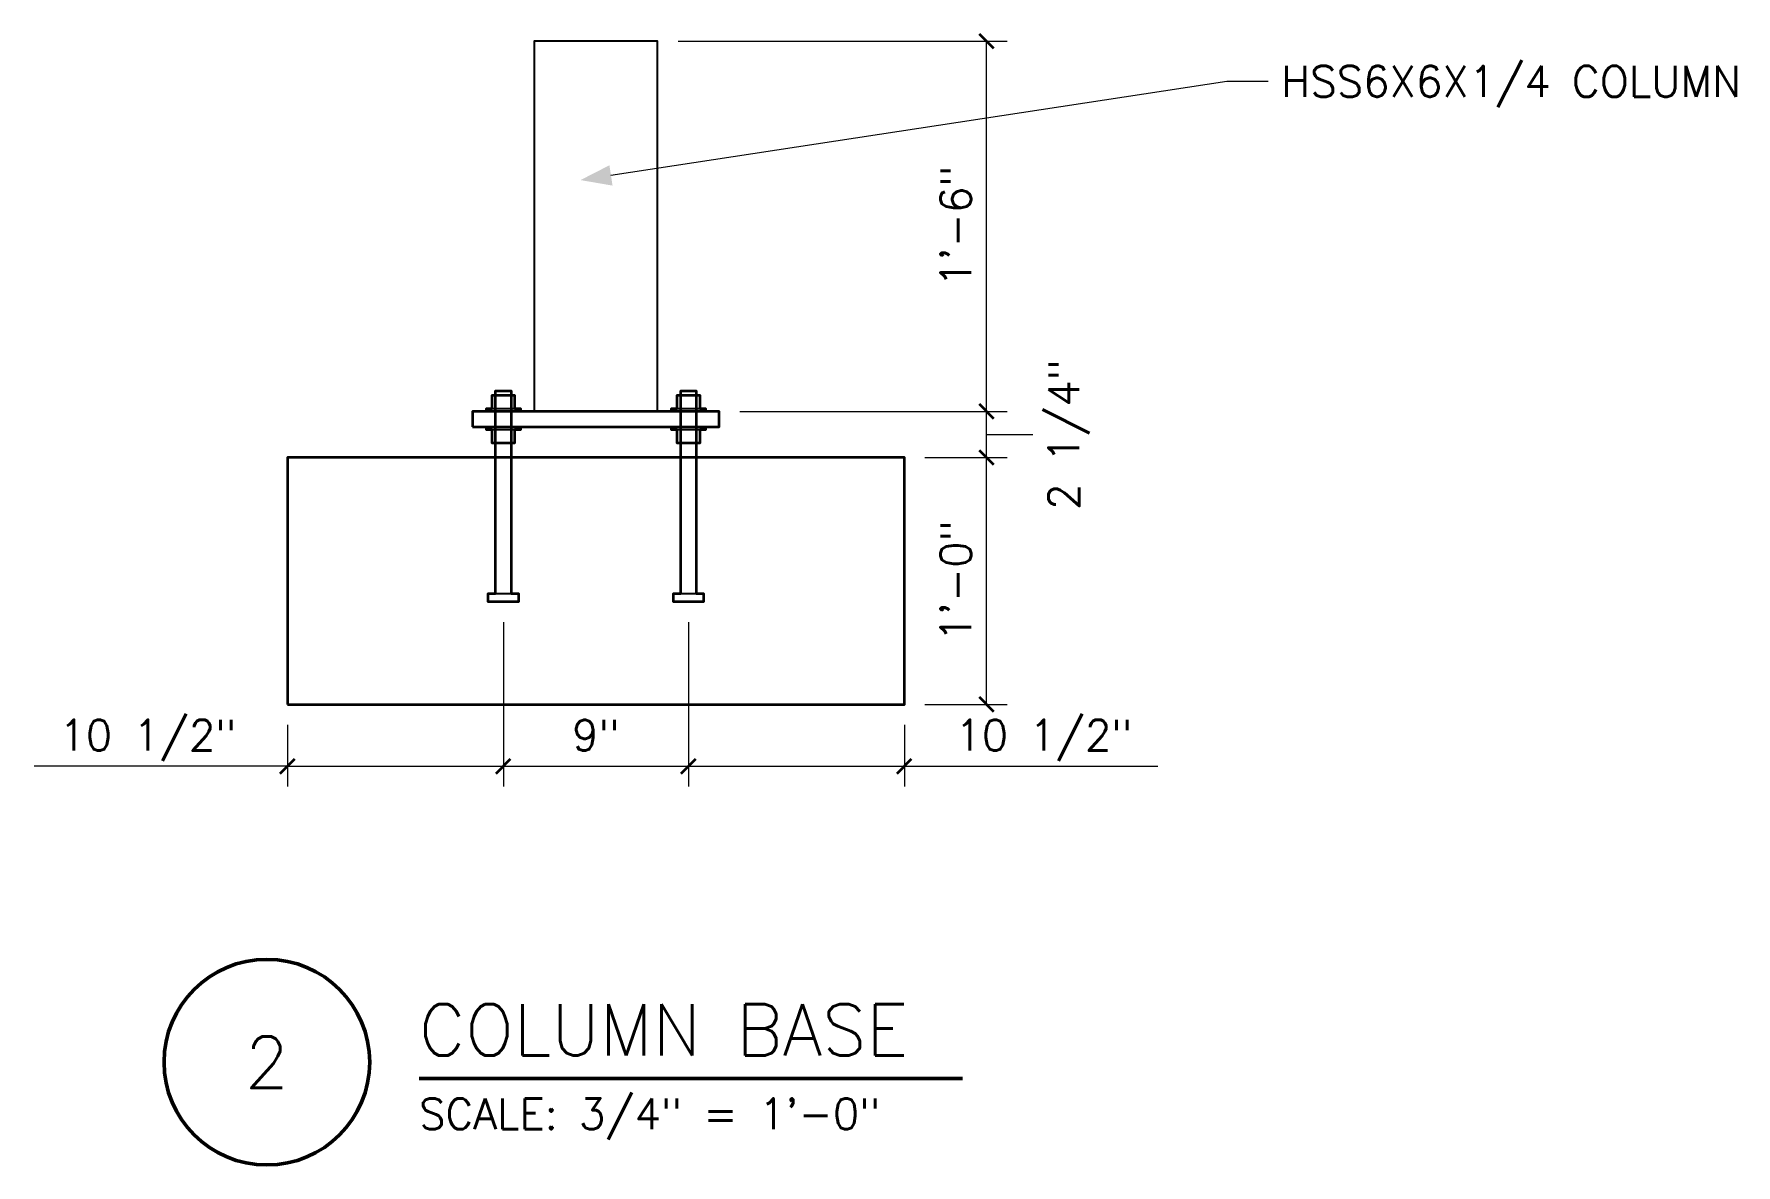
# Model space of a CAD drawing. Header units: inches. Extents: x -27.3 to 55.4, y -34.4 to 20.6.
import ezdxf
from ezdxf.enums import TextEntityAlignment as Align

# ---------------------------------------------------------------- set-up
doc = ezdxf.new("R2010")
doc.units = ezdxf.units.IN
doc.header["$MEASUREMENT"] = 0
for name, color, linetype, lineweight in [('S-ANNO-DIMS', 7, 'CONTINUOUS', 13), ('S-ANNO-NOTE', 7, 'CONTINUOUS', 18), ('S-ANNO-TTLB', 7, 'CONTINUOUS', 50), ('S-DETL-BYND', 7, 'CONTINUOUS', 25), ('S-DETL-CUT', 7, 'CONTINUOUS', 50), ('S-DETL-STL', 7, 'CONTINUOUS', 35)]:
    doc.layers.add(name, color=color, linetype=linetype, lineweight=lineweight)
doc.styles.add('KERF', font='romans.shx')

msp = doc.modelspace()

# ---------------------------------------------------------------- hatches: boundary and pattern name
at = {"layer": 'S-ANNO-NOTE', "lineweight": 50}
msp.add_hatch(color=256, dxfattribs=at).paths.add_polyline_path([(-0.75, 13.5), (0.808291, 13.232175), (0.657327, 14.220714)])

# ---------------------------------------------------------------- linework, layer by layer
at = {"layer": 'S-ANNO-DIMS', "lineweight": 13}
for points in [[(4, 20.25), (20, 20.25)], [(19, 2.25), (19, 20.25)], [(7, 2.25), (20, 2.25)], [(7, 2.25), (20, 2.25)], [(19, 0), (19, 2.25)], [(19, 1.125), (21.25, 1.125)], [(16, 0), (20, 0)], [(16, 0), (20, 0)], [(19, -12), (19, 0)], [(-4.5, -8), (-4.5, -16)], [(-4.5, -8), (-4.5, -16)], [(4.5, -8), (4.5, -16)], [(4.5, -8), (4.5, -16)], [(16, -12), (20, -12)], [(-15, -13), (-15, -16)], [(15, -13), (15, -16)], [(-15, -15), (-27.321429, -15)], [(-15, -15), (-4.5, -15)], [(-4.5, -15), (4.5, -15)], [(4.5, -15), (15, -15)], [(15, -15), (27.321429, -15)]]:
    msp.add_lwpolyline(points, dxfattribs=at)
at = {"layer": 'S-ANNO-NOTE', "lineweight": 18}
msp.add_lwpolyline([(32.681429, 18.3), (30.681429, 18.3), (0.732809, 13.726445)], dxfattribs=at)
at = {"layer": 'S-ANNO-TTLB', "lineweight": 50}
msp.add_lwpolyline([(-21, -29.4, 1), (-11, -29.4, 1)], format="xyb", close=True, dxfattribs=at)
msp.add_lwpolyline([(-8.6, -30.2), (17.828571, -30.2)], dxfattribs=at)
at = {"layer": 'S-DETL-BYND', "lineweight": 25}
msp.add_lwpolyline([(-3, 2.25), (3, 2.25), (3, 20.25), (-3, 20.25)], close=True, dxfattribs=at)
for points in [[(-2.7675, 20.25), (-3, 20.25), (-3, 2.25), (-2.7675, 2.25)], [(-2.7675, 20.25), (-3, 20.25), (-3, 2.25), (-2.7675, 2.25)], [(2.7675, 2.25), (3, 2.25), (3, 20.25), (2.7675, 20.25)], [(2.7675, 2.25), (3, 2.25), (3, 20.25), (2.7675, 20.25)], [(-3.9375, 2.375), (-5.0625, 2.375)], [(-3.9375, 2.375), (-5.0625, 2.375)], [(5.0625, 2.375), (3.9375, 2.375)], [(5.0625, 2.375), (3.9375, 2.375)], [(-5.0625, 1.375), (-3.9375, 1.375)], [(-5.0625, 1.375), (-3.9375, 1.375)], [(3.9375, 1.375), (5.0625, 1.375)], [(3.9375, 1.375), (5.0625, 1.375)], [(-4.125, -6.625), (-4.875, -6.625)], [(-4.125, -6.625), (-4.875, -6.625)], [(4.875, -6.625), (4.125, -6.625)], [(4.875, -6.625), (4.125, -6.625)]]:
    msp.add_lwpolyline(points, dxfattribs=at)
at = {"layer": 'S-DETL-CUT', "lineweight": 35}
for points in [[(19.353553, 19.896447), (18.646447, 20.603553)], [(19.353553, 1.896447), (18.646447, 2.603553)], [(19.353553, 1.896447), (18.646447, 2.603553)], [(19.353553, -0.353553), (18.646447, 0.353553)], [(19.353553, -0.353553), (18.646447, 0.353553)], [(19.353553, -12.353553), (18.646447, -11.646447)], [(-15.353553, -15.353553), (-14.646447, -14.646447)], [(-4.853553, -15.353553), (-4.146447, -14.646447)], [(-4.853553, -15.353553), (-4.146447, -14.646447)], [(4.146447, -15.353553), (4.853553, -14.646447)], [(4.146447, -15.353553), (4.853553, -14.646447)], [(14.646447, -15.353553), (15.353553, -14.646447)]]:
    msp.add_lwpolyline(points, dxfattribs=at)
msp.add_lwpolyline([(-15, -12), (15, -12), (15, 0), (-15, 0)], close=True, dxfattribs=at)
at = {"layer": 'S-DETL-STL', "lineweight": 35}
for points in [[(-3.65625, 2.25), (-3.65625, 2.375), (-3.9375, 2.375), (-3.9375, 3.03125), (-5.0625, 3.03125), (-5.0625, 2.375), (-5.34375, 2.375), (-5.34375, 2.25)], [(-4.875, -6.625), (-4.875, 3.25), (-4.125, 3.25), (-4.125, -6.625)], [(5.34375, 2.25), (5.34375, 2.375), (5.0625, 2.375), (5.0625, 3.03125), (3.9375, 3.03125), (3.9375, 2.375), (3.65625, 2.375), (3.65625, 2.25)], [(4.125, -6.625), (4.125, 3.25), (4.875, 3.25), (4.875, -6.625)], [(-5.34375, 1.5), (-5.34375, 1.375), (-5.0625, 1.375), (-5.0625, 0.71875), (-3.9375, 0.71875), (-3.9375, 1.375), (-3.65625, 1.375), (-3.65625, 1.5)], [(3.65625, 1.5), (3.65625, 1.375), (3.9375, 1.375), (3.9375, 0.71875), (5.0625, 0.71875), (5.0625, 1.375), (5.34375, 1.375), (5.34375, 1.5)], [(-4.875, -6.625), (-5.25, -6.625), (-5.25, -7), (-3.75, -7), (-3.75, -6.625), (-4.125, -6.625)], [(4.125, -6.625), (3.75, -6.625), (3.75, -7), (5.25, -7), (5.25, -6.625), (4.875, -6.625)]]:
    msp.add_lwpolyline(points, dxfattribs=at)
msp.add_lwpolyline([(-6, 1.5), (6, 1.5), (6, 2.25), (-6, 2.25)], close=True, dxfattribs=at)

# ---------------------------------------------------------------- texts
at = {"layer": 'S-ANNO-DIMS', "lineweight": 13, "style": 'KERF'}
for s, p in [('1\'-6"', (18.25, 11.25)), ('1\'-0"', (18.25, -6))]:
    msp.add_text(s, height=1.5, rotation=90, dxfattribs=at).set_placement(p, align=Align.CENTER)
msp.add_text('2 1/4"', height=1.5, rotation=90, dxfattribs=at).set_placement((22.75, 1.125), align=Align.MIDDLE_CENTER)
for s, p in [('10 1/2"', (-21.785714, -14.25)), ('9"', (0, -14.25)), ('10 1/2"', (21.785714, -14.25))]:
    msp.add_text(s, height=1.5, dxfattribs=at).set_placement(p, align=Align.CENTER)
at = {"layer": 'S-ANNO-NOTE', "lineweight": 18, "style": 'KERF'}
msp.add_text('HSS6X6X1/4 COLUMN', height=1.5, dxfattribs=at).set_placement((33.321429, 17.55))
at = {"layer": 'S-ANNO-TTLB', "lineweight": 50, "style": 'KERF'}
msp.add_text('COLUMN BASE', height=2.5, dxfattribs=at).set_placement((-8.6, -29.08))
msp.add_text('2', height=2.5, dxfattribs=at).set_placement((-16, -29.4), align=Align.MIDDLE_CENTER)
at = {"layer": 'S-ANNO-TTLB', "lineweight": 18, "style": 'KERF'}
msp.add_text('SCALE: 3/4" = 1\'-0"', height=1.5, dxfattribs=at).set_placement((-8.6, -32.66))

doc.saveas('drawing.dxf')
